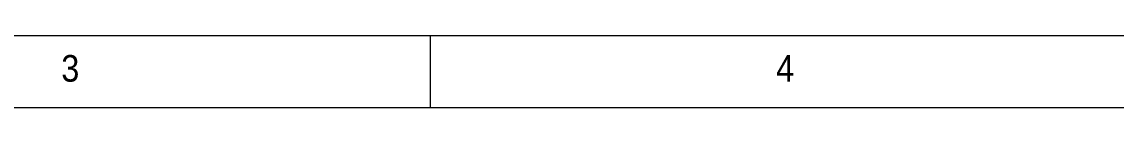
# Model space of a CAD drawing. Header units: millimetres. Extents: x 2 to 603, y 5 to 415.
# Drawn here: x 118.4 to 194.9, y 5 to 10 of the extents above; entities that cross this region are included whole.
import ezdxf

# ---------------------------------------------------------------- set-up
doc = ezdxf.new("R2010")
doc.units = ezdxf.units.MM
doc.linetypes.add('SLD-Durchgehend', pattern=[0])
doc.styles.add('SLDTEXTSTYLE0', font='GOTHIC.TTF', dxfattribs={"width": 0.913})

msp = doc.modelspace()

# ---------------------------------------------------------------- linework, layer by layer
at = {"color": 7, "linetype": 'SLD-Durchgehend', "lineweight": 0}
for p, q in [((10, 10), (584.0035, 10)), ((147, 5), (147, 10)), ((5, 5), (589, 5))]:
    msp.add_line(p, q, dxfattribs=at)

# ---------------------------------------------------------------- texts
at = {"color": 7, "linetype": 'Continuous', "lineweight": 0, "char_height": 1.8521, "attachment_point": 1, "style": 'SLDTEXTSTYLE0'}
for s, insert in [('3', (121.1667, 8.6463)), ('4', (171.1667, 8.6463))]:
    msp.add_mtext(s, dxfattribs=dict(at, insert=insert))

doc.saveas('drawing.dxf')
